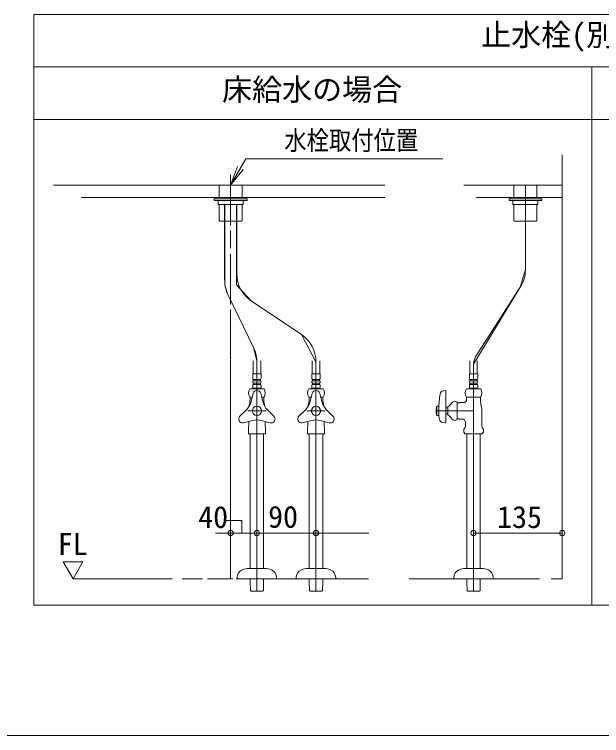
# Model space of a CAD drawing. Units: millimetres, scale not verified. Extents: x -1002 to 1002, y -687 to 676.
# Drawn here: x -50.6 to 340.7, y -687.1 to -206.3 of the extents above; entities that cross this region are included whole.
import ezdxf
from ezdxf.enums import TextEntityAlignment as Align

# ---------------------------------------------------------------- set-up
doc = ezdxf.new("R2010")
doc.units = ezdxf.units.MM
doc.header["$LTSCALE"] = 5
doc.layers.add('F-0', color=7, linetype='Continuous', lineweight=15)
doc.styles.add('ＭＳ ゴシック', font='')
doc.styles.get('ＭＳ ゴシック').set_extended_font_data('MS Gothic')

msp = doc.modelspace()

# ---------------------------------------------------------------- linework, layer by layer
at = {"layer": 'F-0', "lineweight": 18}
for p, q in [((-37.716, -600.084), (-37.716, -206.334)), ((-37.716, -206.334), (706.034, -206.334)), ((-37.716, -241.334), (706.034, -241.334)), ((334.159, -600.084), (334.159, -241.334)), ((334.159, -600.084), (-37.716, -600.084))]:
    msp.add_line(p, q, dxfattribs=at)
at = {"layer": 'F-0'}
for p, q in [((-37.716, -276.334), (334.159, -276.334)), ((334.159, -276.334), (706.034, -276.334)), ((93.534, -320.084), (103.638, -302.584)), ((103.638, -302.584), (234.888, -302.584)), ((314.471, -299.959), (314.471, -582.584)), ((93.534, -320.084), (98.202, -307.624)), ((93.534, -320.084), (100.096, -308.717)), ((93.534, -320.084), (101.991, -309.811)), ((93.534, -313.057), (93.534, -347.078)), ((-24.591, -320.084), (-5.823, -320.084)), ((196.346, -320.084), (-6.03, -320.084)), ((85.878, -320.084), (85.878, -328.397)), ((101.19, -328.397), (101.19, -320.084)), ((248.846, -320.084), (314.471, -320.084)), ((314.471, -320.084), (257.934, -320.084)), ((282.315, -328.397), (282.315, -320.084)), ((289.971, -376.4), (289.971, -320.084)), ((289.971, -376.4), (289.971, -320.084)), ((297.628, -320.084), (297.628, -328.397)), ((196.346, -328.397), (-6.022, -328.397)), ((-5.752, -328.397), (196.346, -328.397)), ((82.596, -329.272), (82.596, -330.365)), ((104.471, -329.272), (82.596, -329.272)), ((82.596, -330.365), (104.471, -330.365)), ((83.471, -328.397), (103.596, -328.397)), ((83.471, -329.272), (83.471, -328.397)), ((103.596, -329.272), (83.471, -329.272)), ((101.846, -330.365), (85.221, -330.365)), ((85.221, -330.365), (85.221, -332.99)), ((101.846, -332.99), (101.846, -330.365)), ((103.596, -328.397), (103.596, -329.272)), ((104.471, -330.365), (104.471, -329.272)), ((104.471, -329.928), (104.471, -330.365)), ((279.034, -330.365), (279.034, -329.272)), ((279.034, -329.272), (300.909, -329.272)), ((279.034, -329.928), (279.034, -330.365)), ((300.909, -330.365), (279.034, -330.365)), ((279.909, -328.397), (279.909, -329.272)), ((300.034, -328.397), (279.909, -328.397)), ((279.909, -329.272), (300.034, -329.272)), ((281.659, -330.365), (298.284, -330.365)), ((281.659, -332.99), (281.659, -330.365)), ((298.284, -330.365), (298.284, -332.99)), ((300.034, -329.272), (300.034, -328.397)), ((300.909, -329.272), (300.909, -330.365)), ((85.221, -332.99), (101.846, -332.99)), ((85.878, -332.99), (85.878, -343.665)), ((89.463, -383.525), (89.463, -332.99)), ((89.706, -332.73), (89.706, -386.777)), ((97.362, -332.99), (97.362, -386.64)), ((97.605, -379.166), (97.605, -332.99)), ((101.19, -343.665), (101.19, -332.99)), ((298.284, -332.99), (281.659, -332.99)), ((282.315, -343.665), (282.315, -332.99)), ((297.628, -332.99), (297.628, -343.665)), ((86.206, -343.993), (85.878, -343.665)), ((86.315, -344.103), (86.206, -343.993)), ((86.315, -344.103), (100.359, -344.103)), ((100.359, -344.103), (100.753, -344.103)), ((100.862, -343.993), (100.753, -344.103)), ((101.19, -343.665), (100.862, -343.993)), ((282.315, -343.665), (282.643, -343.993)), ((282.643, -343.993), (282.753, -344.103)), ((283.146, -344.103), (282.753, -344.103)), ((297.19, -344.103), (283.146, -344.103)), ((297.19, -344.103), (297.3, -343.993)), ((297.3, -343.993), (297.628, -343.665)), ((93.534, -350.372), (93.534, -362.04)), ((93.534, -366.157), (93.534, -399.649)), ((91.667, -393.095), (89.706, -386.777)), ((107.287, -397.327), (97.362, -386.64)), ((255.409, -439.382), (286.523, -388.189)), ((91.667, -393.095), (108.829, -428.371)), ((91.667, -393.095), (108.829, -428.371)), ((107.287, -397.327), (140.727, -419.779)), ((140.727, -419.779), (107.287, -397.327)), ((93.534, -403.081), (93.534, -436.128)), ((150.409, -437.941), (140.727, -419.779)), ((111.017, -437.089), (108.829, -428.371)), ((93.534, -436.599), (93.534, -455.239)), ((108.518, -437.203), (108.518, -445.953)), ((113.55, -445.953), (113.55, -437.203)), ((147.893, -437.203), (147.893, -445.953)), ((152.925, -445.953), (152.925, -437.203)), ((252.893, -445.953), (252.893, -437.203)), ((257.925, -437.203), (257.925, -445.953)), ((111.034, -437.941), (111.034, -445.953)), ((111.034, -437.941), (111.034, -470.584)), ((150.409, -437.941), (150.409, -445.953)), ((150.409, -437.941), (150.409, -470.584)), ((255.409, -439.382), (255.409, -445.953)), ((255.409, -439.382), (255.409, -590.786)), ((93.534, -442.651), (93.534, -559.333)), ((113.834, -445.953), (108.234, -445.953)), ((108.234, -445.953), (108.234, -448.906)), ((111.034, -445.953), (111.034, -590.786)), ((113.834, -448.906), (113.834, -445.953)), ((153.209, -445.953), (147.609, -445.953)), ((147.609, -445.953), (147.609, -448.906)), ((150.409, -445.953), (150.409, -590.786)), ((153.209, -448.906), (153.209, -445.953)), ((252.609, -445.953), (258.209, -445.953)), ((252.609, -448.906), (252.609, -445.953)), ((255.409, -445.953), (255.409, -470.584)), ((258.209, -445.953), (258.209, -448.906)), ((108.628, -449.672), (113.44, -449.672)), ((108.628, -450.547), (108.628, -449.672)), ((113.44, -450.547), (108.628, -450.547)), ((113.44, -449.672), (113.44, -450.547)), ((148.003, -449.672), (152.815, -449.672)), ((148.003, -450.547), (148.003, -449.672)), ((152.815, -450.547), (148.003, -450.547)), ((152.815, -449.672), (152.815, -450.547)), ((257.815, -449.672), (253.003, -449.672)), ((253.003, -449.672), (253.003, -450.547)), ((253.003, -450.547), (257.815, -450.547)), ((257.815, -450.547), (257.815, -449.672)), ((106.278, -456.015), (115.79, -456.015)), ((108.234, -453.718), (108.234, -455.14)), ((108.628, -452.078), (113.44, -452.078)), ((108.628, -452.953), (108.628, -452.078)), ((113.44, -452.953), (108.628, -452.953)), ((108.671, -455.578), (113.396, -455.578)), ((113.44, -452.078), (113.44, -452.953)), ((113.834, -455.14), (113.834, -453.718)), ((145.653, -456.015), (155.165, -456.015)), ((147.609, -453.718), (147.609, -455.14)), ((148.003, -452.078), (152.815, -452.078)), ((148.003, -452.953), (148.003, -452.078)), ((152.815, -452.953), (148.003, -452.953)), ((148.046, -455.578), (152.771, -455.578)), ((152.815, -452.078), (152.815, -452.953)), ((153.209, -455.14), (153.209, -453.718)), ((260.165, -456.015), (250.653, -456.015)), ((252.609, -455.14), (252.609, -453.718)), ((257.815, -452.078), (253.003, -452.078)), ((253.003, -452.078), (253.003, -452.953)), ((253.003, -452.953), (257.815, -452.953)), ((257.771, -455.578), (253.046, -455.578)), ((257.815, -452.953), (257.815, -452.078)), ((258.209, -453.718), (258.209, -455.14)), ((93.534, -461.046), (93.534, -559.935)), ((107.847, -461.397), (106.278, -461.397)), ((106.44, -461.397), (106.44, -462.277)), ((106.44, -461.397), (106.949, -461.397)), ((108.498, -458.967), (106.901, -464.929)), ((107.847, -461.397), (106.949, -461.397)), ((113.569, -458.967), (115.167, -464.929)), ((115.119, -461.397), (114.22, -461.397)), ((115.79, -461.397), (114.22, -461.397)), ((145.653, -461.397), (146.324, -461.397)), ((145.815, -461.397), (145.815, -462.277)), ((147.873, -458.967), (146.276, -464.929)), ((147.222, -461.397), (146.324, -461.397)), ((152.944, -458.967), (154.542, -464.929)), ((154.494, -461.397), (153.595, -461.397)), ((155.165, -461.397), (153.595, -461.397)), ((235.378, -457.254), (236.785, -457.057)), ((237.034, -478.426), (237.034, -457.273)), ((250.653, -461.397), (260.165, -461.397)), ((250.815, -461.397), (250.815, -462.277)), ((251.324, -461.397), (250.815, -461.397)), ((251.324, -461.397), (259.494, -461.397)), ((260.003, -461.397), (259.494, -461.397)), ((260.003, -461.397), (260.003, -462.277)), ((106.44, -462.277), (106.44, -462.928)), ((115.628, -462.277), (115.628, -462.928)), ((145.815, -462.277), (145.815, -462.928)), ((244.471, -464.866), (244.471, -476.302)), ((244.471, -465.334), (245.128, -465.334)), ((245.128, -465.334), (245.744, -465.334)), ((250.815, -462.277), (250.815, -462.928)), ((260.003, -462.277), (260.003, -462.928)), ((99.706, -474.197), (104.07, -469.832)), ((117.126, -470.584), (104.942, -470.584)), ((117.126, -470.584), (105.238, -470.584)), ((111.034, -470.584), (111.034, -590.786)), ((122.362, -474.197), (117.998, -469.832)), ((139.081, -474.197), (143.445, -469.832)), ((156.501, -470.584), (144.317, -470.584)), ((156.501, -470.584), (144.317, -470.584)), ((150.409, -470.584), (150.409, -590.786)), ((161.737, -474.197), (157.373, -469.832)), ((255.409, -470.584), (230.471, -470.584)), ((255.409, -470.584), (230.471, -470.584)), ((230.909, -467.522), (230.791, -467.959)), ((230.909, -473.647), (230.909, -467.522)), ((232.221, -467.522), (230.909, -467.522)), ((232.221, -467.522), (232.221, -473.647)), ((232.221, -468.834), (232.221, -472.334)), ((238.346, -468.506), (237.034, -468.506)), ((238.346, -473.209), (238.346, -467.959)), ((255.409, -590.786), (255.409, -470.584)), ((260.878, -470.584), (260.878, -480.829)), ((237.034, -472.662), (238.346, -472.662)), ((245.128, -475.834), (244.471, -475.834)), ((245.744, -475.834), (245.128, -475.834)), ((101.908, -478.677), (108.203, -476.991)), ((105.565, -477.698), (105.565, -480.829)), ((119.827, -478.588), (113.865, -476.991)), ((116.503, -480.829), (116.503, -477.698)), ((141.283, -478.677), (147.578, -476.991)), ((144.94, -477.698), (144.94, -480.829)), ((159.202, -478.588), (153.24, -476.991)), ((155.878, -480.829), (155.878, -477.698)), ((234.864, -478.373), (236.785, -478.643)), ((249.94, -478.24), (249.94, -480.829)), ((248.842, -482.834), (249.299, -482.376)), ((248.842, -482.834), (248.842, -484.907)), ((248.842, -484.907), (249.831, -485.897)), ((260.987, -485.897), (261.976, -484.907)), ((261.518, -482.376), (261.976, -482.834)), ((261.976, -484.907), (261.976, -482.834)), ((261.976, -484.907), (261.976, -482.834)), ((105.456, -485.897), (105.346, -485.787)), ((105.456, -485.897), (106.45, -485.897)), ((116.612, -485.897), (106.45, -485.897)), ((106.528, -575.584), (106.528, -485.897)), ((115.54, -485.897), (115.54, -575.584)), ((144.831, -485.897), (144.721, -485.787)), ((144.831, -485.897), (145.825, -485.897)), ((155.987, -485.897), (145.825, -485.897)), ((145.903, -575.584), (145.903, -485.897)), ((154.915, -485.897), (154.915, -575.584)), ((249.831, -485.897), (260.987, -485.897)), ((250.903, -485.897), (250.903, -575.584)), ((259.915, -575.584), (259.915, -485.897)), ((83.543, -552.048), (185.668, -552.048)), ((255.409, -552.048), (314.468, -552.048)), ((93.534, -559.935), (93.534, -571.588)), ((93.534, -562.764), (93.534, -569.335)), ((-18.029, -571.217), (-4.904, -571.217)), ((-11.466, -582.584), (-18.029, -571.217)), ((-4.904, -571.217), (-11.466, -582.584)), ((93.534, -571.771), (93.534, -582.584)), ((93.534, -572.277), (93.534, -582.584)), ((116.373, -575.584), (105.695, -575.584)), ((155.748, -575.584), (145.07, -575.584)), ((250.07, -575.584), (260.748, -575.584)), ((-11.466, -582.584), (54.566, -582.584)), ((61.207, -582.584), (74.727, -582.584)), ((78.048, -582.584), (94.948, -582.584)), ((97.132, -582.584), (185.489, -582.584)), ((97.909, -581.709), (97.909, -582.584)), ((124.159, -582.584), (97.909, -582.584)), ((106.528, -583.739), (106.528, -582.586)), ((106.552, -584.661), (106.528, -583.739)), ((115.54, -583.739), (115.516, -584.661)), ((115.54, -582.586), (115.54, -583.739)), ((124.159, -582.584), (124.159, -581.709)), ((137.284, -581.709), (137.284, -582.584)), ((163.534, -582.584), (137.284, -582.584)), ((145.903, -583.739), (145.903, -582.586)), ((145.927, -584.661), (145.903, -583.739)), ((154.915, -583.739), (154.891, -584.661)), ((154.915, -582.586), (154.915, -583.739)), ((163.534, -582.584), (163.534, -581.709)), ((212.568, -582.584), (299.247, -582.584)), ((242.284, -582.584), (242.284, -581.709)), ((242.284, -582.584), (268.534, -582.584)), ((250.903, -582.584), (250.903, -583.739)), ((250.903, -583.739), (250.927, -584.661)), ((250.927, -584.661), (251.047, -590.279)), ((259.771, -590.279), (259.891, -584.661)), ((259.891, -584.661), (259.915, -583.739)), ((259.915, -583.739), (259.915, -582.584)), ((268.534, -581.709), (268.534, -582.584)), ((307.032, -582.584), (307.087, -582.584)), ((107.208, -590.786), (107.209, -590.786)), ((107.209, -590.786), (107.315, -590.786)), ((107.315, -590.786), (114.753, -590.786)), ((114.753, -590.786), (114.859, -590.786)), ((114.859, -590.786), (114.86, -590.786)), ((146.583, -590.786), (146.584, -590.786)), ((146.584, -590.786), (146.69, -590.786)), ((146.69, -590.786), (154.128, -590.786)), ((154.128, -590.786), (154.234, -590.786)), ((154.234, -590.786), (154.235, -590.786)), ((251.047, -590.279), (251.583, -590.786)), ((259.128, -590.786), (251.69, -590.786)), ((259.235, -590.786), (259.771, -590.279)), ((-1002.086, -687.064), (1002.034, -687.064))]:
    msp.add_line(p, q, dxfattribs=at)
at = {"layer": 'F-0', "lineweight": 18}
msp.add_lwpolyline([(706.034, -206.334), (706.034, -600.084), (334.159, -600.084)], dxfattribs=at)
at = {"layer": 'F-0'}
for points in [[(307.087, -582.584), (314.471, -582.584), (314.471, -299.959)], [(257.469, -328.397), (314.471, -328.397), (257.981, -328.397)], [(100.753, -344.103), (100.709, -344.103), (92.659, -344.103)], [(282.753, -344.103), (282.796, -344.103), (290.846, -344.103)], [(256.788, -434.666), (286.523, -388.189), (289.971, -376.4)], [(108.628, -455.578), (108.409, -455.797), (108.409, -456.015)], [(113.659, -456.015), (113.659, -455.797), (113.44, -455.578)], [(148.003, -455.578), (147.784, -455.797), (147.784, -456.015)], [(153.034, -456.015), (153.034, -455.797), (152.815, -455.578)], [(252.784, -456.015), (252.784, -455.797), (253.003, -455.578)], [(257.815, -455.578), (258.034, -455.797), (258.034, -456.015)], [(115.119, -461.397), (115.628, -461.397), (115.628, -462.277)], [(154.494, -461.397), (155.003, -461.397), (155.003, -462.277), (155.003, -462.928)], [(245.744, -465.334), (245.962, -465.115), (248.628, -465.115)], [(230.791, -473.209), (230.909, -473.647), (232.221, -473.647)], [(245.744, -475.834), (245.962, -476.053), (247.753, -476.053)], [(105.346, -481.783), (105.346, -484.907), (105.346, -485.787)], [(116.721, -481.783), (116.721, -485.787), (116.612, -485.897)], [(144.721, -481.783), (144.721, -484.907), (144.721, -485.787)], [(156.096, -481.783), (156.096, -485.787), (155.987, -485.897)], [(101.089, -551.928), (101.089, -543.656), (90.327, -543.656)], [(107.208, -590.786), (106.672, -590.279), (106.552, -584.661)], [(115.516, -584.661), (115.396, -590.279), (114.86, -590.786)], [(146.583, -590.786), (146.047, -590.279), (145.927, -584.661)], [(154.891, -584.661), (154.771, -590.279), (154.235, -590.786)], [(251.69, -590.786), (251.584, -590.786), (251.583, -590.786)], [(259.235, -590.786), (259.234, -590.786), (259.128, -590.786)]]:
    msp.add_lwpolyline(points, dxfattribs=at)
for centre, radius in [((111.034, -470.584), 3.062), ((150.409, -470.584), 3.062), ((93.534, -552.048), 1.75), ((93.534, -552.048), 1.75), ((111.034, -552.048), 1.75), ((111.034, -552.048), 1.75), ((150.409, -552.048), 1.75), ((150.409, -552.048), 1.75), ((255.409, -552.048), 1.75), ((255.409, -552.048), 1.75), ((314.468, -552.048), 1.75), ((314.468, -552.048), 1.75), ((314.468, -552.048), 1.75)]:
    msp.add_circle(centre, radius, dxfattribs=at)
for centre, radius, start, end in [((119.48, -379.166), 21.875, 180, 236.12262), ((268.096, -376.4), 21.875, 327.39011, 0), ((111.338, -383.525), 21.875, 188.55163, 205.94376), ((128.534, -437.941), 21.875, 0, 56.12262), ((89.159, -437.941), 21.875, 2.23046, 25.94376), ((89.159, -437.941), 21.875, 0, 2.23046), ((264.159, -439.382), 8.75, 147.39011, 180), ((109.175, -448.906), 0.941, 180, 234.43222), ((109.175, -451.312), 0.941, 125.56778, 234.43222), ((112.893, -448.906), 0.941, 305.56778, 0), ((112.893, -451.312), 0.941, 305.56778, 54.43222), ((148.55, -448.906), 0.941, 180, 234.43222), ((148.55, -451.312), 0.941, 125.56778, 234.43222), ((152.268, -448.906), 0.941, 305.56778, 0), ((152.268, -451.312), 0.941, 305.56778, 54.43222), ((253.55, -448.906), 0.941, 180, 234.43222), ((253.55, -451.312), 0.941, 125.56778, 234.43222), ((257.268, -448.906), 0.941, 305.56778, 0), ((257.268, -451.312), 0.941, 305.56778, 54.43222), ((110.268, -458.706), 4.812, 146.00705, 213.99295), ((109.175, -453.718), 0.941, 125.56778, 180), ((108.671, -455.14), 0.438, 180, 270), ((113.396, -455.14), 0.438, 270, 0), ((112.893, -453.718), 0.941, 0, 54.43222), ((111.8, -458.706), 4.812, 326.00705, 33.99295), ((149.643, -458.706), 4.812, 146.00705, 213.99295), ((148.046, -455.14), 0.438, 180, 270), ((148.55, -453.718), 0.941, 125.56778, 180), ((152.771, -455.14), 0.438, 270, 0), ((152.268, -453.718), 0.941, 0, 54.43222), ((151.175, -458.706), 4.812, 326.00705, 33.99295), ((254.643, -458.706), 4.812, 146.00705, 213.99295), ((253.046, -455.14), 0.438, 180, 270), ((253.55, -453.718), 0.941, 125.56778, 180), ((257.771, -455.14), 0.438, 270, 0), ((257.268, -453.718), 0.941, 0, 54.43222), ((256.175, -458.706), 4.812, 326.00705, 33.99295), ((111.034, -459.647), 2.625, 15, 165), ((150.409, -459.647), 2.625, 15, 165), ((297.846, -470.584), 65.648, 170.1971, 178.47247), ((235.743, -459.854), 2.625, 98, 170.1971), ((236.815, -457.273), 0.219, 0, 98), ((96.336, -462.098), 10.938, 315, 345), ((125.253, -470.584), 19.688, 166.9604, 171.25756), ((92.194, -462.928), 14.246, 346.9604, 0), ((125.732, -462.098), 10.938, 195, 225), ((129.874, -462.928), 14.246, 180, 193.0396), ((96.815, -470.584), 19.688, 8.74244, 13.0396), ((135.711, -462.098), 10.938, 315, 345), ((164.628, -470.584), 19.688, 166.9604, 171.25756), ((131.569, -462.928), 14.246, 346.9604, 0), ((165.107, -462.098), 10.938, 195, 225), ((169.249, -462.928), 14.246, 180, 193.0396), ((136.19, -470.584), 19.688, 8.74244, 13.0396), ((232.481, -459.25), 10.5, 303.95919, 326.04081), ((242.94, -466.428), 2.188, 45.573, 143.1301), ((248.628, -462.928), 2.188, 270, 0), ((274.249, -462.928), 14.246, 180, 193.0396), ((241.19, -470.584), 19.688, 0, 13.0396), ((241.409, -470.584), 10.938, 166.70293, 180), ((241.409, -470.584), 10.938, 180, 193.29707), ((241.409, -470.584), 10.938, 166.11346, 166.70293), ((101.562, -476.053), 2.625, 135, 277.52424), ((120.506, -476.053), 2.625, 255, 45), ((140.937, -476.053), 2.625, 135, 277.52424), ((159.881, -476.053), 2.625, 255, 45), ((241.409, -470.584), 10.938, 193.29707, 193.88654), ((264.995, -470.743), 32.812, 182.77864, 189.59149), ((232.481, -481.918), 10.5, 33.95919, 56.04081), ((111.034, -487.556), 10.938, 75, 105), ((150.409, -487.556), 10.938, 75, 105), ((235.23, -475.773), 2.625, 189.59149, 261.99591), ((236.815, -478.426), 0.219, 261.99591, 0), ((242.94, -474.74), 2.188, 216.8699, 314.427), ((247.753, -478.24), 2.188, 0, 90), ((103.378, -480.829), 2.188, 334.15807, 0), ((118.69, -480.829), 2.188, 180, 205.84193), ((142.753, -480.829), 2.188, 334.15807, 0), ((158.065, -480.829), 2.188, 180, 205.84193), ((247.753, -480.829), 2.188, 315, 0), ((263.065, -480.829), 2.188, 180, 225), ((103.596, -581.709), 5.688, 113.55646, 180), ((105.695, -586.522), 10.938, 90, 113.55646), ((116.373, -586.522), 10.938, 66.44354, 90), ((118.471, -581.709), 5.688, 0, 66.44354), ((142.971, -581.709), 5.688, 113.55646, 180), ((145.07, -586.522), 10.938, 90, 113.55646), ((155.748, -586.522), 10.938, 66.44354, 90), ((157.846, -581.709), 5.688, 0, 66.44354), ((247.971, -581.709), 5.688, 113.55646, 180), ((250.07, -586.522), 10.938, 90, 113.55646), ((260.748, -586.522), 10.938, 66.44354, 90), ((262.846, -581.709), 5.688, 0, 66.44354)]:
    msp.add_arc(centre, radius, start, end, dxfattribs=at)

# ---------------------------------------------------------------- texts
at = {"layer": 'F-0', "style": 'ＭＳ ゴシック'}
for s, p in [('止水栓(別途手配)参考位置', (260.478, -231.65)), ('床給水の場合', (87.838, -268.107)), ('40', (71.917, -553.097)), ('90', (118.502, -552.953)), ('135', (271.078, -553.097)), ('FL', (-21.668, -571.103))]:
    msp.add_text(s, height=14.66, dxfattribs=at).set_placement(p, align=Align.BOTTOM_LEFT)
at = {"layer": 'F-0', "style": 'ＭＳ ゴシック', "width": 0.85}
msp.add_text('水栓取付位置', height=12.83, dxfattribs=at).set_placement((129.304, -300.551), align=Align.BOTTOM_LEFT)

doc.saveas('drawing.dxf')
